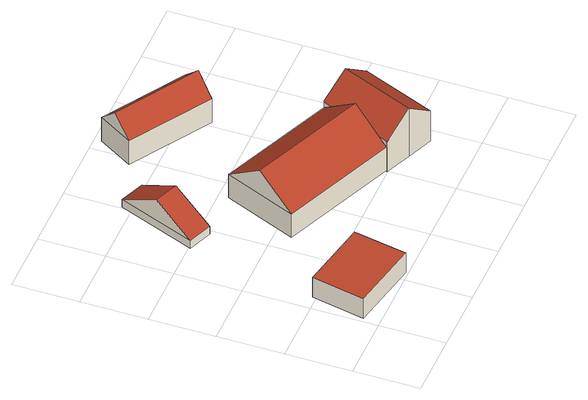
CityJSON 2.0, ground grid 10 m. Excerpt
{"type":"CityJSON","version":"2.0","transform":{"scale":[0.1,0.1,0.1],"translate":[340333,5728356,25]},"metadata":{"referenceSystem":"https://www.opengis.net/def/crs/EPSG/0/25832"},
"CityObjects":{
"building1":{"type":"Building","attributes":{"Geometrietyp2DReferenz":"3000","Gemeindeschluessel":"05170016","function":"31001_2723","roofType":"1000","measuredHeight":3.55},"address":[{"country":"Germany","locality":"Wesel","thoroughfareNumber":"25","thoroughfareName":"Am Hohen Malberg"}],"geometry":[{"type":"Solid","lod":"2","boundaries":[[[[0,1,2,3]],[[4,5,1,0]],[[6,7,5,4]],[[3,2,7,6]],[[4,0,3,6]],[[1,5,7,2]]]],"semantics":{"surfaces":[{"type":"WallSurface"},{"type":"RoofSurface"},{"type":"GroundSurface"}],"values":[[0,0,0,0,1,2]]}}]},
"building2":{"type":"Building","attributes":{"Geometrietyp2DReferenz":"3000","Gemeindeschluessel":"05170016","function":"31001_2723","roofType":"3100","measuredHeight":5.1},"address":[{"country":"Germany","locality":"Wesel","thoroughfareNumber":"25","thoroughfareName":"Am Hohen Malberg"}],"geometry":[{"type":"Solid","lod":"2","boundaries":[[[[8,9,10,11]],[[12,13,9,8]],[[14,15,13,12]],[[11,10,15,14]],[[8,16,12]],[[14,17,11]],[[11,17,16,8]],[[12,16,17,14]],[[9,13,15,10]]]],"semantics":{"surfaces":[{"type":"WallSurface"},{"type":"RoofSurface"},{"type":"GroundSurface"}],"values":[[0,0,0,0,0,0,1,1,2]]}}]},
"building3":{"type":"Building","attributes":{"Geometrietyp2DReferenz":"3000","Gemeindeschluessel":"05170016","function":"31001_1210","roofType":"3100","measuredHeight":8.69},"address":[{"country":"Germany","locality":"Hünxe","thoroughfareNumber":"25a","thoroughfareName":"Am Hohen Malberg"}],"geometry":[{"type":"Solid","lod":"2","boundaries":[[[[18,19,20,21]],[[22,23,19,18]],[[24,25,23,22]],[[21,20,25,24]],[[18,26,22]],[[24,27,21]],[[21,27,26,18]],[[22,26,27,24]],[[19,23,25,20]]]],"semantics":{"surfaces":[{"type":"WallSurface"},{"type":"RoofSurface"},{"type":"GroundSurface"}],"values":[[0,0,0,0,0,0,1,1,2]]}}]},
"building4":{"type":"Building","attributes":{"Geometrietyp2DReferenz":"3000","Gemeindeschluessel":"05170016","function":"31001_2723","roofType":"3100","measuredHeight":7.29},"address":[{"country":"Germany","locality":"Wesel","thoroughfareNumber":"25","thoroughfareName":"Am Hohen Malberg"}],"geometry":[{"type":"Solid","lod":"2","boundaries":[[[[28,29,30,31]],[[32,33,29,28]],[[34,35,33,32]],[[31,30,35,34]],[[28,36,32]],[[34,37,31]],[[31,37,36,28]],[[32,36,37,34]],[[29,33,35,30]]]],"semantics":{"surfaces":[{"type":"WallSurface"},{"type":"RoofSurface"},{"type":"GroundSurface"}],"values":[[0,0,0,0,0,0,1,1,2]]}}]},
"building5":{"type":"Building","attributes":{"Geometrietyp2DReferenz":"3000","Gemeindeschluessel":"05170016","function":"31001_1210","roofType":"3100","measuredHeight":8.81},"address":[{"country":"Germany","locality":"Wesel","thoroughfareNumber":"25","thoroughfareName":"Am Hohen Malberg"}],"geometry":[{"type":"Solid","lod":"2","boundaries":[[[[38,39,40,41]],[[42,43,39,38]],[[44,45,43,42]],[[46,47,45,44]],[[48,49,47,46]],[[50,51,49,48]],[[52,53,51,50]],[[41,40,53,52]],[[46,44,42,38,41,48]],[[52,50,48,41]],[[39,43,45,47,49,51,53,40]]]],"semantics":{"surfaces":[{"type":"WallSurface"},{"type":"RoofSurface"},{"type":"GroundSurface"}],"values":[[0,0,0,0,0,0,0,0,1,1,2]]}}]}
},
"vertices":[
[130,85,42],[130,85,6],[22,106,6],[22,106,42],[115,4,42],[115,4,6],[6,25,42],[6,25,6],
[133,398,26],[133,398,12],[96,413,12],[96,413,26],[87,281,26],[87,281,12],[50,295,26],[50,295,12],[110,339,63],[73,354,63],
[342,210,53],[342,210,11],[167,284,11],[167,284,53],[296,101,53],[296,101,11],[121,174,53],[121,174,11],[319,155,98],[144,229,98],
[342,414,48],[342,414,5],[220,490,5],[220,490,48],[309,362,48],[309,362,5],[188,438,48],[188,438,5],[326,388,78],[204,464,78],
[296,100,64],[296,100,9],[336,83,9],[336,83,97],[296,101,64],[296,101,9],[342,210,64],[342,210,9],[343,211,64],[343,211,9],[382,194,97],[382,194,9],[422,178,64],[422,178,9],[376,67,64],[376,67,9]
]}
